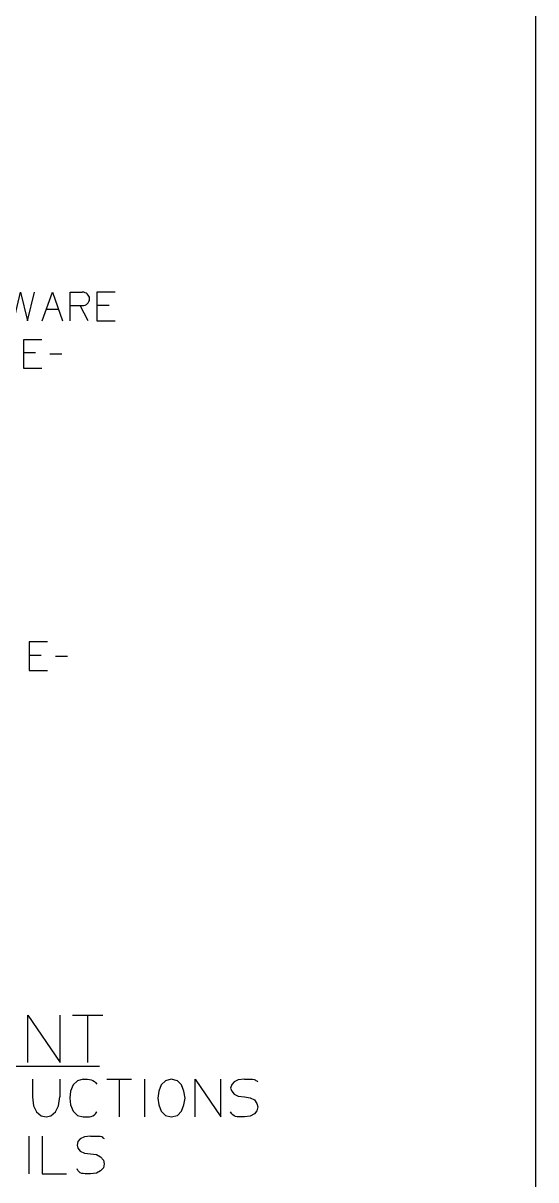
# Model space of a CAD drawing. Header units: inches. Extents: x -1698 to -1559, y -917 to -744.
# Drawn here: x -1577.19 to -1559.18, y -825.26 to -784.58 of the extents above; entities that cross this region are included whole.
import ezdxf

# ---------------------------------------------------------------- set-up
doc = ezdxf.new("R2010")
doc.units = ezdxf.units.IN
doc.layers.add('DH152', color=7, linetype='CONTINUOUS')

msp = doc.modelspace()

# ---------------------------------------------------------------- linework, layer by layer
at = {"layer": 'DH152', "color": 7}
for points in [[(-1559.18107, -916.86178), (-1559.18107, -743.89502)], [(-1577.75723, -794.04523), (-1577.51352, -795.04715), (-1577.28335, -794.04523), (-1577.03964, -795.04715), (-1576.79593, -794.04523)], [(-1576.52514, -795.04715), (-1576.15957, -794.04523), (-1575.80754, -795.04715)], [(-1575.53675, -795.04715), (-1575.53675, -794.04523), (-1575.11703, -794.04523)], [(-1574.85978, -794.2754), (-1574.85978, -794.22124), (-1574.88686, -794.18062), (-1574.9004, -794.14), (-1574.94102, -794.09938), (-1574.9681, -794.0723), (-1575.00872, -794.05877), (-1575.06287, -794.04523), (-1575.11703, -794.04523), (-1575.11703, -794.04523)], [(-1573.95264, -794.04523), (-1574.60253, -794.04523), (-1574.60253, -795.04715), (-1573.95264, -795.04715)], [(-1575.53675, -794.50557), (-1575.11703, -794.50557)], [(-1574.9004, -795.04715), (-1575.18473, -794.50557)], [(-1575.11703, -794.50557), (-1575.06287, -794.50557), (-1575.00872, -794.49203), (-1574.9681, -794.47849), (-1574.94102, -794.45141), (-1574.9004, -794.41079), (-1574.88686, -794.37017), (-1574.85978, -794.32955), (-1574.85978, -794.2754), (-1574.85978, -794.2754)], [(-1574.16927, -794.50557), (-1574.60253, -794.50557)], [(-1576.3762, -794.64096), (-1575.94294, -794.64096)], [(-1576.53868, -795.71058), (-1577.17503, -795.71058), (-1577.17503, -796.7125), (-1576.53868, -796.7125)], [(-1576.75531, -796.17092), (-1577.17503, -796.17092)], [(-1576.25435, -796.21154), (-1575.83462, -796.21154)], [(-1576.33558, -806.33907), (-1576.97194, -806.33907), (-1576.97194, -807.34099), (-1576.33558, -807.34099)], [(-1576.55222, -806.81295), (-1576.97194, -806.81295)], [(-1576.05125, -806.84003), (-1575.63153, -806.84003)], [(-1577.0261, -821.13771), (-1577.0261, -819.47236), (-1575.88878, -821.13771), (-1575.88878, -819.47236)], [(-1575.45552, -819.47236), (-1574.3859, -819.47236)], [(-1574.92748, -819.47236), (-1574.92748, -821.13771)], [(-1600.23275, -821.25957), (-1574.50775, -821.25957)], [(-1576.86362, -821.71991), (-1576.86362, -822.34272), (-1576.823, -822.65413), (-1576.71469, -822.87076), (-1576.55222, -823.00616), (-1576.3762, -823.04678), (-1576.21373, -823.00616), (-1576.05125, -822.87076), (-1575.94294, -822.65413), (-1575.90232, -822.34272), (-1575.90232, -822.34272)], [(-1575.90232, -821.71991), (-1575.90232, -822.34272)], [(-1575.07641, -821.71991), (-1575.2795, -821.77407), (-1575.42844, -821.923), (-1575.52322, -822.13963), (-1575.55029, -822.38334), (-1575.52322, -822.62705), (-1575.42844, -822.84368), (-1575.2795, -822.99262), (-1575.07641, -823.04678), (-1575.07641, -823.04678)], [(-1575.07641, -821.71991), (-1575.00872, -821.71991), (-1574.92748, -821.71991), (-1574.85978, -821.73345), (-1574.80562, -821.74699), (-1574.73793, -821.76053), (-1574.68377, -821.80114), (-1574.64315, -821.84176), (-1574.60253, -821.89592), (-1574.60253, -821.89592)], [(-1574.2505, -821.71991), (-1573.38398, -821.71991)], [(-1573.81724, -821.71991), (-1573.81724, -823.04678)], [(-1572.92364, -821.71991), (-1572.92364, -823.04678)], [(-1571.14997, -823.04678), (-1571.14997, -821.71991), (-1570.24282, -823.04678), (-1570.24282, -821.71991)], [(-1569.41691, -821.71991), (-1569.63354, -821.74699), (-1569.78248, -821.81468), (-1569.86372, -821.90946), (-1569.90433, -822.03132), (-1569.86372, -822.13963), (-1569.78248, -822.24795), (-1569.63354, -822.31564), (-1569.41691, -822.34272), (-1569.41691, -822.34272)], [(-1569.41691, -821.71991), (-1569.29506, -821.71991), (-1569.20028, -821.71991), (-1569.13258, -821.71991), (-1569.07843, -821.73345), (-1569.03781, -821.74699), (-1569.01073, -821.76053), (-1568.98365, -821.77407), (-1568.94303, -821.81468), (-1568.94303, -821.81468)], [(-1569.41691, -822.34272), (-1569.21382, -822.3698), (-1569.06489, -822.45104), (-1568.98365, -822.57289), (-1568.94303, -822.69475), (-1568.98365, -822.83014), (-1569.06489, -822.93846), (-1569.21382, -823.0197), (-1569.41691, -823.04678), (-1569.41691, -823.04678)], [(-1575.07641, -823.04678), (-1575.00872, -823.04678), (-1574.92748, -823.04678), (-1574.85978, -823.04678), (-1574.80562, -823.03324), (-1574.73793, -823.00616), (-1574.68377, -822.97908), (-1574.64315, -822.93846), (-1574.60253, -822.87076), (-1574.60253, -822.87076)], [(-1569.41691, -823.04678), (-1569.52523, -823.04678), (-1569.60647, -823.04678), (-1569.67416, -823.04678), (-1569.72832, -823.03324), (-1569.78248, -823.00616), (-1569.8231, -822.97908), (-1569.86372, -822.93846), (-1569.90433, -822.87076), (-1569.90433, -822.87076)], [(-1576.98548, -823.72375), (-1576.98548, -825.05062)], [(-1576.52514, -823.72375), (-1576.52514, -825.05062), (-1575.67215, -825.05062)], [(-1574.81916, -823.72375), (-1575.03579, -823.75083), (-1575.18473, -823.81853), (-1575.26597, -823.9133), (-1575.29304, -824.03516), (-1575.26597, -824.14347), (-1575.18473, -824.25179), (-1575.03579, -824.31949), (-1574.81916, -824.34657), (-1574.81916, -824.34657)], [(-1574.81916, -823.72375), (-1574.69731, -823.72375), (-1574.60253, -823.72375), (-1574.53483, -823.72375), (-1574.48068, -823.72375), (-1574.44006, -823.73729), (-1574.41298, -823.75083), (-1574.3859, -823.77791), (-1574.34528, -823.80499), (-1574.34528, -823.80499)], [(-1574.81916, -824.34657), (-1574.61607, -824.37364), (-1574.46714, -824.45488), (-1574.37236, -824.5632), (-1574.34528, -824.69859), (-1574.37236, -824.83399), (-1574.46714, -824.9423), (-1574.61607, -825.02354), (-1574.81916, -825.05062), (-1574.81916, -825.05062)], [(-1574.81916, -825.05062), (-1574.92748, -825.05062), (-1575.00872, -825.05062), (-1575.07641, -825.03708), (-1575.13057, -825.03708), (-1575.18473, -825.01), (-1575.22535, -824.98292), (-1575.26597, -824.92876), (-1575.29304, -824.8746), (-1575.29304, -824.8746)]]:
    msp.add_lwpolyline(points, dxfattribs=at)
msp.add_lwpolyline([(-1571.98941, -823.04678), (-1571.77278, -822.99262), (-1571.62385, -822.84368), (-1571.54261, -822.62705), (-1571.50199, -822.38334), (-1571.54261, -822.13963), (-1571.62385, -821.923), (-1571.77278, -821.77407), (-1571.98941, -821.71991), (-1571.98941, -821.71991), (-1572.19251, -821.77407), (-1572.34144, -821.923), (-1572.42268, -822.13963), (-1572.46329, -822.38334), (-1572.42268, -822.62705), (-1572.34144, -822.84368), (-1572.19251, -822.99262), (-1571.98941, -823.04678)], close=True, dxfattribs=at)

doc.saveas('drawing.dxf')
